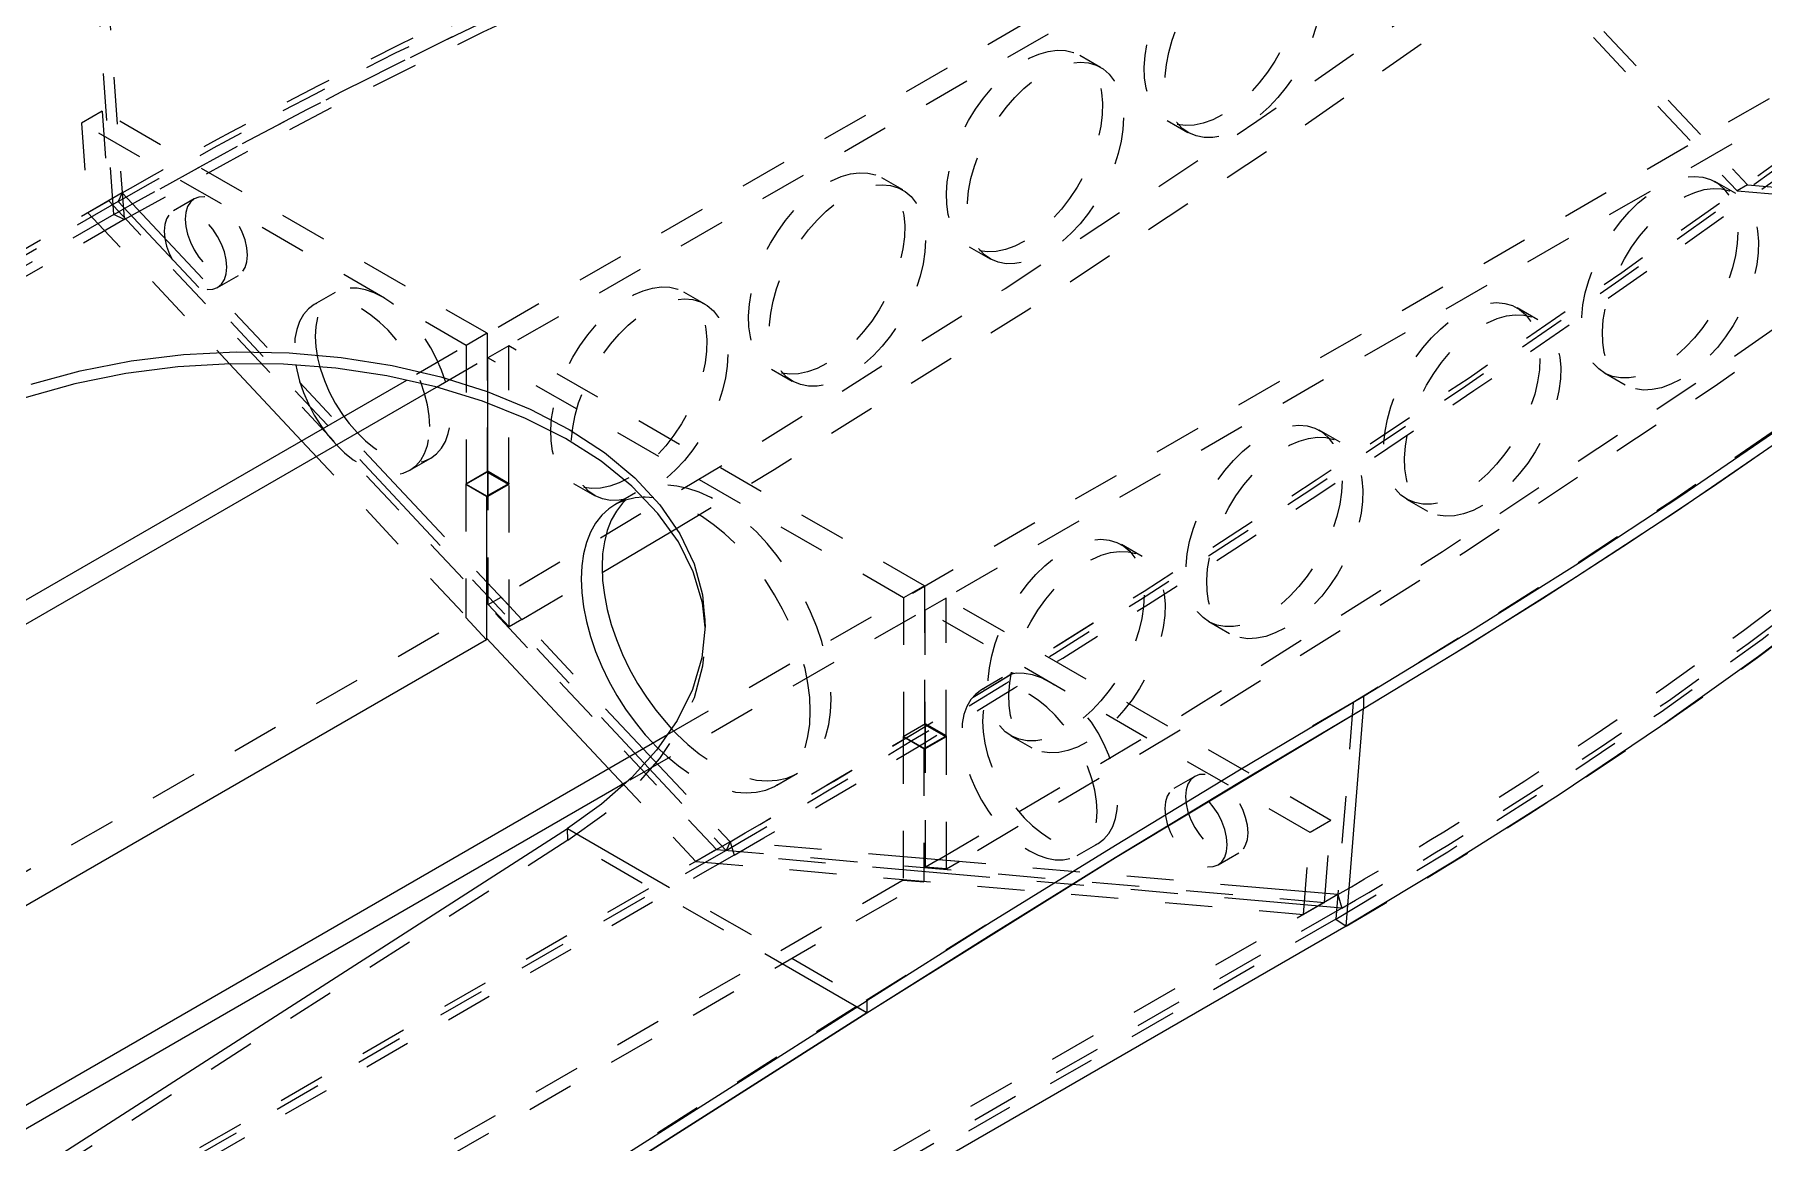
# Model space of a CAD drawing. Extents: x 2.69 to 12.63, y 2.43 to 8.24.
# Drawn here: x 6.722 to 10.391, y 4.388 to 6.739 of the extents above; entities that cross this region are included whole.
import ezdxf

# ---------------------------------------------------------------- set-up
doc = ezdxf.new("R2010")
doc.units = 0
doc.linetypes.add('HIDDEN', pattern=[0.075, 0.05, -0.025])
doc.linetypes.add('PHANTOM', pattern=[0.5, 0.25, -0.05, 0.05, -0.05, 0.05, -0.05])
doc.layers.get('0').update_dxf_attribs({"linetype": 'CONTINUOUS'})

msp = doc.modelspace()

# ---------------------------------------------------------------- linework, layer by layer
at = {"color": 9, "linetype": 'HIDDEN'}
for p, q in [((9.3462, 7.4627), (10.3348, 6.4074)), ((9.3683, 7.4755), (10.3569, 6.4202)), ((9.8707, 7.3674), (7.5111, 6.0052)), ((7.5746, 5.9909), (9.9149, 7.3419)), ((6.8901, 6.3569), (6.8535, 6.8612)), ((6.8757, 6.8484), (6.9121, 6.3464)), ((8.0652, 5.2536), (10.7988, 6.8317)), ((10.843, 6.8061), (7.9791, 5.1529)), ((8.984, 6.6694), (8.9398, 6.6949)), ((6.8656, 6.5765), (6.8214, 6.551)), ((7.6822, 6.1051), (6.8656, 6.5765)), ((6.8656, 6.5765), (6.8794, 6.3864)), ((6.8214, 6.551), (6.8352, 6.3609)), ((7.638, 6.0795), (6.8214, 6.551)), ((9.1253, 6.5568), (9.1695, 6.5313)), ((8.5642, 6.4095), (8.52, 6.435)), ((10.3319, 6.4015), (10.2878, 6.427)), ((6.8993, 6.3845), (2.7164, 3.9698)), ((6.908, 6.403), (2.7251, 3.9883)), ((6.8794, 6.3864), (6.8352, 6.3609)), ((6.8794, 6.3864), (8.1692, 5.0096)), ((6.908, 6.403), (6.8993, 6.3845)), ((7.0608, 6.3903), (7.0166, 6.3648)), ((10.3569, 6.4202), (10.3348, 6.4074)), ((10.3348, 6.4074), (11.3234, 6.3213)), ((10.3569, 6.4202), (11.3455, 6.334)), ((6.8901, 6.3569), (2.7072, 3.9421)), ((6.8352, 6.3609), (7.1355, 6.0403)), ((6.9121, 6.3464), (6.8901, 6.3569)), ((6.9121, 6.3464), (2.7441, 3.9402)), ((8.7055, 6.2889), (8.7497, 6.2634)), ((7.1104, 6.2024), (7.1546, 6.2279)), ((7.3597, 6.1916), (7.3155, 6.1661)), ((8.1443, 6.1671), (8.1001, 6.1926)), ((9.9121, 6.1336), (9.8679, 6.1591)), ((7.6822, 6.1051), (7.638, 6.0795)), ((7.6822, 6.1051), (7.6822, 5.8106)), ((7.638, 6.0795), (7.638, 5.7851)), ((7.7282, 6.0785), (7.684, 6.053)), ((8.6103, 5.5693), (7.7282, 6.0785)), ((7.7282, 5.7841), (7.7282, 6.0785)), ((7.684, 5.9563), (7.684, 6.053)), ((8.5661, 5.5438), (7.684, 6.053)), ((8.2856, 6.029), (8.3298, 6.0035)), ((10.0534, 6.0211), (10.0976, 5.9955)), ((7.2887, 5.8768), (7.6813, 5.4577)), ((9.4923, 5.8737), (9.4481, 5.8992)), ((7.5186, 5.8143), (7.5628, 5.8398)), ((7.6849, 5.8121), (7.6371, 5.7846)), ((7.6822, 5.8106), (7.638, 5.7851)), ((7.6822, 5.8106), (7.7282, 5.7841)), ((7.6849, 5.8121), (7.7291, 5.7866)), ((7.6849, 5.5295), (7.6849, 5.8121)), ((7.6371, 5.7846), (7.6813, 5.7591)), ((7.6371, 5.7846), (7.6371, 5.502)), ((7.638, 5.7851), (7.6822, 5.7596)), ((7.7291, 5.7866), (7.684, 5.7606)), ((7.7282, 5.7841), (7.684, 5.7585)), ((7.7291, 5.4823), (7.7291, 5.7866)), ((7.8658, 5.7866), (7.91, 5.7611)), ((7.9974, 5.7666), (7.9532, 5.7411)), ((9.6336, 5.7532), (9.6777, 5.7277)), ((9.0724, 5.6313), (9.0282, 5.6568)), ((7.7559, 5.4979), (7.9264, 5.5972)), ((7.6849, 5.5295), (7.7118, 5.545)), ((8.6103, 5.5693), (8.5661, 5.5438)), ((8.5661, 5.5438), (8.5661, 5.2493)), ((8.6103, 5.5693), (8.6103, 5.2748)), ((8.6563, 5.5428), (8.6121, 5.5172)), ((9.4729, 5.0713), (8.6563, 5.5428)), ((8.6563, 5.2483), (8.6563, 5.5428)), ((7.6849, 5.5295), (7.7291, 5.4823)), ((8.1458, 5.4811), (8.1446, 5.5059)), ((8.6121, 5.2228), (8.6121, 5.5172)), ((9.4287, 5.0458), (8.6121, 5.5172)), ((4.7221, 3.8191), (7.6371, 5.502)), ((7.6813, 5.4548), (7.6371, 5.502)), ((7.7559, 5.4979), (7.7291, 5.4823)), ((9.2137, 5.4932), (9.2579, 5.4677)), ((8.7757, 5.3742), (8.7315, 5.3487)), ((9.5201, 5.3218), (9.4199, 5.2626)), ((9.5201, 5.3218), (9.4836, 4.8619)), ((8.6129, 5.2764), (8.5652, 5.2488)), ((8.5652, 5.2488), (8.5652, 4.9445)), ((8.6094, 5.2233), (8.5652, 5.2488)), ((8.6103, 5.2748), (8.5661, 5.2493)), ((8.5661, 5.2493), (8.6121, 5.2228)), ((8.6571, 5.2508), (8.6094, 5.2233)), ((8.6103, 5.2748), (8.6563, 5.2483)), ((8.6563, 5.2483), (8.6121, 5.2228)), ((8.6571, 5.2508), (8.6129, 5.2764)), ((8.6129, 4.9721), (8.6129, 5.2764)), ((8.6571, 4.9682), (8.6571, 5.2508)), ((8.7939, 5.2509), (8.8381, 5.2254)), ((8.6094, 5.2233), (8.6094, 4.9407)), ((7.9402, 5.1814), (8.125, 4.9841)), ((8.2969, 5.1457), (8.3411, 5.1712)), ((9.1839, 5.1647), (9.1397, 5.1392)), ((9.4729, 5.0713), (9.4287, 5.0458)), ((9.4591, 4.8972), (9.4729, 5.0713)), ((7.8539, 5.0292), (4.7221, 3.0175)), ((9.4149, 4.8717), (9.4287, 5.0458)), ((8.1893, 5.0076), (4.0185, 2.5999)), ((8.2065, 4.9976), (4.0236, 2.5829)), ((8.1979, 5.0261), (4.0592, 2.6369)), ((8.1979, 5.0261), (4.0592, 2.6369)), ((8.1692, 5.0096), (8.125, 4.9841)), ((8.1692, 5.0096), (9.4591, 4.8972)), ((8.9346, 4.9969), (8.9788, 5.0224)), ((9.2335, 4.9768), (9.2776, 5.0023)), ((8.125, 4.9841), (9.4149, 4.8717)), ((8.6398, 4.9876), (8.6129, 4.9721)), ((8.6571, 4.9682), (8.6129, 4.9721)), ((8.6571, 4.9682), (8.684, 4.9838)), ((8.5652, 4.9445), (5.6502, 3.2617)), ((5.6944, 3.2579), (8.6094, 4.9407)), ((8.5652, 4.9445), (8.6094, 4.9407)), ((9.4878, 4.9137), (5.3049, 2.499)), ((9.4964, 4.8853), (5.3135, 2.4705)), ((9.4591, 4.8972), (9.4149, 4.8717)), ((9.4878, 4.9137), (9.4964, 4.8853)), ((9.4836, 4.8619), (5.3007, 2.4472)), ((8.7405, 4.849), (8.4658, 4.6759)), ((9.4836, 4.8619), (9.5056, 4.847)), ((8.4658, 4.6759), (5.3186, 2.6731))]:
    msp.add_line(p, q, dxfattribs=at)
at = {"color": 9, "linetype": 'PHANTOM'}
for p, q in [((6.8993, 6.3845), (8.1893, 5.0076)), ((6.908, 6.403), (8.1979, 5.0261)), ((7.7118, 5.545), (7.7559, 5.4979)), ((7.8539, 5.0292), (7.8526, 5.0539)), ((8.488, 4.6631), (7.8539, 5.0292)), ((8.1979, 5.0261), (8.1893, 5.0076)), ((9.4878, 4.9137), (8.1979, 5.0261)), ((8.1979, 5.0261), (8.2065, 4.9976)), ((9.4964, 4.8853), (8.2065, 4.9976)), ((8.684, 4.9838), (8.6398, 4.9876)), ((8.488, 4.6631), (8.4658, 4.6759))]:
    msp.add_line(p, q, dxfattribs=at)
at = {"color": 7, "linetype": 'CONTINUOUS'}
for p, q in [((7.1355, 6.0403), (7.2887, 5.8768)), ((7.5111, 6.0052), (4.7884, 4.4335)), ((4.8326, 4.408), (7.5746, 5.9909)), ((7.684, 5.7585), (7.684, 5.9563)), ((7.684, 5.7606), (7.6813, 5.7591)), ((7.6813, 5.7591), (7.6813, 5.4548)), ((7.6822, 5.7596), (7.684, 5.7585)), ((7.9264, 5.5972), (8.0721, 5.6836)), ((7.6813, 5.4548), (5.3503, 4.1091)), ((7.6813, 5.4577), (7.9402, 5.1814)), ((9.5422, 5.3345), (9.5422, 5.309)), ((9.5056, 4.847), (9.5422, 5.309)), ((5.7165, 3.8977), (8.0652, 5.2536)), ((7.9791, 5.1529), (5.7607, 3.8722)), ((4.7208, 3.0423), (7.8526, 5.0539)), ((9.5056, 4.847), (5.3227, 2.4322)), ((5.3396, 2.6851), (8.4868, 4.6878)), ((5.3408, 2.6603), (8.488, 4.6631)), ((8.488, 4.6631), (5.3408, 2.6603)), ((8.488, 4.6886), (8.4868, 4.6878))]:
    msp.add_line(p, q, dxfattribs=at)
at = {"color": 7, "linetype": 'PHANTOM'}
for p, q in [((7.8526, 5.0539), (8.4868, 4.6878)), ((8.488, 4.6886), (8.488, 4.6631))]:
    msp.add_line(p, q, dxfattribs=at)
at = {"color": 9, "linetype": 'HIDDEN', "flags": 128}
for points in [[(6.8993, 6.3845), (6.9286, 6.4011), (6.957, 6.4172), (6.9858, 6.4335), (7.0148, 6.4499), (7.0437, 6.4661), (7.0729, 6.4824), (7.1018, 6.4984), (7.1309, 6.5143), (7.2236, 6.5642), (7.318, 6.6136), (7.4882, 6.7001), (7.6614, 6.7843), (7.8715, 6.882), (8.0857, 6.9766), (8.3039, 7.0683), (8.6018, 7.186), (8.9062, 7.2984), (9.2167, 7.4052), (9.5327, 7.5065), (9.8595, 7.6039), (10.1911, 7.6956), (10.5275, 7.7817), (10.868, 7.8624), (11.2121, 7.9376), (11.4665, 7.9893), (11.7221, 8.0381), (11.9804, 8.0844), (12.1515, 8.1135), (12.3222, 8.141), (12.3981, 8.1527), (12.4731, 8.1642), (12.4938, 8.1674), (12.5134, 8.1704), (12.5331, 8.1734), (12.5527, 8.1763), (12.5719, 8.1793), (12.593, 8.1825)], [(6.908, 6.403), (6.9372, 6.4196), (6.9655, 6.4357), (6.9944, 6.452), (7.0233, 6.4683), (7.0521, 6.4845), (7.0813, 6.5008), (7.1102, 6.5168), (7.1393, 6.5327), (7.2319, 6.5825), (7.3261, 6.6318), (7.4962, 6.7182), (7.6692, 6.8024), (7.8791, 6.8999), (8.0931, 6.9944), (8.3111, 7.0859), (8.6086, 7.2035), (8.9128, 7.3156), (9.2229, 7.4223), (9.5387, 7.5234), (9.8652, 7.6206), (10.1965, 7.7121), (10.5326, 7.798), (10.8728, 7.8785), (11.2166, 7.9535), (11.4708, 8.0051), (11.7262, 8.0537), (11.9843, 8.0999), (12.1552, 8.1288), (12.3258, 8.1563), (12.4016, 8.168), (12.4767, 8.1794), (12.4973, 8.1826), (12.5169, 8.1855), (12.5365, 8.1885), (12.5561, 8.1915), (12.5753, 8.1944), (12.5964, 8.1976)], [(8.1893, 5.0076), (8.2215, 5.0264), (8.2522, 5.0443), (8.2846, 5.0632), (8.3153, 5.0812), (8.3461, 5.0994), (8.3775, 5.1178), (8.4082, 5.1359), (8.4944, 5.1871), (8.5803, 5.2384), (8.6821, 5.3), (8.7841, 5.3623), (8.8867, 5.4258), (9.0687, 5.5402), (9.2516, 5.6573), (9.4345, 5.7765), (9.7592, 5.9934), (10.0838, 6.2172), (10.408, 6.4475), (10.7168, 6.6733), (11.0247, 6.9047), (11.3312, 7.1414), (11.6379, 7.3845), (11.7725, 7.4931), (11.9067, 7.6026), (12.0407, 7.7133), (12.1739, 7.8247), (12.2523, 7.8909), (12.3303, 7.9571), (12.4079, 8.0233), (12.4424, 8.0529), (12.476, 8.0817), (12.5108, 8.1116), (12.5255, 8.1242), (12.5381, 8.1351), (12.5519, 8.147), (12.5643, 8.1577), (12.577, 8.1686), (12.593, 8.1825)], [(8.1979, 5.0261), (8.2302, 5.0448), (8.2611, 5.0626), (8.2935, 5.0815), (8.3242, 5.0994), (8.3551, 5.1175), (8.3864, 5.1359), (8.4171, 5.154), (8.503, 5.2051), (8.5887, 5.2566), (8.6902, 5.3181), (8.7919, 5.3805), (8.8944, 5.4439), (9.0763, 5.5581), (9.2591, 5.6751), (9.4417, 5.7941), (9.766, 6.0108), (10.0903, 6.2344), (10.4141, 6.4645), (10.7225, 6.69), (11.03, 6.9212), (11.3361, 7.1576), (11.6425, 7.4004), (11.7768, 7.5089), (11.9108, 7.6184), (12.0447, 7.7289), (12.1779, 7.8401), (12.2564, 7.9062), (12.3344, 7.9722), (12.412, 8.0384), (12.4465, 8.0679), (12.48, 8.0967), (12.5146, 8.1266), (12.5293, 8.1393), (12.5418, 8.1502), (12.5556, 8.1621), (12.5679, 8.1728), (12.5805, 8.1837), (12.5964, 8.1976)], [(8.1979, 5.0261), (8.2301, 5.0449), (8.2608, 5.0628), (8.2931, 5.0817), (8.3238, 5.0997), (8.3546, 5.1178), (8.3859, 5.1362), (8.4166, 5.1543), (8.5027, 5.2054), (8.5885, 5.2567), (8.6902, 5.3181), (8.792, 5.3804), (8.8945, 5.4438), (9.0763, 5.5581), (9.2591, 5.6751), (9.4417, 5.7941), (9.766, 6.0108), (10.0903, 6.2344), (10.4141, 6.4645), (10.7225, 6.69), (11.03, 6.9212), (11.3361, 7.1576), (11.6425, 7.4004), (11.7769, 7.5089), (11.911, 7.6184), (12.0447, 7.7289), (12.1778, 7.8402), (12.2562, 7.9063), (12.334, 7.9725), (12.4115, 8.0386), (12.446, 8.0682), (12.4796, 8.097), (12.5143, 8.1268), (12.529, 8.1394), (12.5416, 8.1503), (12.5554, 8.1622), (12.5678, 8.1729), (12.5804, 8.1838), (12.5964, 8.1976)], [(9.4878, 4.9137), (9.5166, 4.9305), (9.5445, 4.9469), (9.5728, 4.9635), (9.6011, 4.9802), (9.629, 4.9969), (9.6572, 5.0138), (9.6848, 5.0305), (9.7124, 5.0473), (9.7986, 5.1008), (9.8841, 5.1551), (10.0337, 5.2533), (10.1795, 5.3532), (10.3484, 5.4743), (10.5121, 5.5979), (10.6706, 5.7237), (10.8743, 5.8955), (11.0687, 6.0711), (11.2534, 6.2501), (11.4285, 6.4324), (11.5968, 6.6209), (11.7553, 6.8122), (11.9043, 7.0062), (12.0436, 7.2026), (12.1735, 7.401), (12.2629, 7.5478), (12.3472, 7.6952), (12.4271, 7.8442), (12.4773, 7.9429), (12.5249, 8.0414), (12.5453, 8.0851), (12.5652, 8.1283), (12.5706, 8.1403), (12.5757, 8.1516), (12.5808, 8.1629), (12.586, 8.1743), (12.591, 8.1854), (12.5964, 8.1976)], [(12.5963, 8.1976), (12.5159, 8.0559), (12.4294, 7.9134), (12.3363, 7.7702), (12.2361, 7.6264), (12.1062, 7.454), (11.9647, 7.2811), (11.8119, 7.1077), (11.6477, 6.9342), (11.4721, 6.7607), (11.3167, 6.616), (11.153, 6.4714), (10.9808, 6.3271), (10.8002, 6.1834), (10.6114, 6.0406), (10.409, 5.895), (10.1982, 5.7502), (9.9794, 5.6063), (9.7532, 5.4635), (9.5201, 5.3218)], [(10.366, 5.8369), (10.4135, 5.8694), (10.6123, 6.0119), (10.803, 6.1552), (10.9852, 6.2993), (11.1589, 6.4439), (11.3242, 6.5888), (11.4812, 6.734), (11.6301, 6.8793), (11.7708, 7.0244), (11.9047, 7.1707), (12.0305, 7.3169), (12.1483, 7.4627), (12.2579, 7.6082), (12.3607, 7.7548), (12.456, 7.9009), (12.5444, 8.0462), (12.6264, 8.1907)], [(12.5899, 8.1552), (12.2724, 8.1059), (11.9564, 8.053), (11.6424, 7.9965), (11.3307, 7.9359), (11.0215, 7.8709), (10.7151, 7.8014), (10.4119, 7.7275), (10.1121, 7.6491), (9.8159, 7.5662), (9.5236, 7.4788), (9.2354, 7.3869), (8.9519, 7.2904), (8.676, 7.1902), (8.4053, 7.0853), (8.1401, 6.9758), (7.8807, 6.8618), (7.6239, 6.7418), (7.3731, 6.6174), (7.1285, 6.489), (6.8901, 6.3569)], [(6.8901, 6.3569), (6.9349, 6.3823), (7.0252, 6.4327), (7.1164, 6.4825), (7.2085, 6.5318), (7.3015, 6.5806), (7.3953, 6.6287), (7.4901, 6.6763), (7.5858, 6.7233), (7.6823, 6.7697), (7.7797, 6.8154), (7.878, 6.8606), (7.9772, 6.905), (8.0773, 6.9489), (8.1782, 6.992), (8.229, 7.0133), (8.3312, 7.0555), (8.4342, 7.0969), (8.4861, 7.1174), (8.5904, 7.1578), (8.6955, 7.1975), (8.8013, 7.2365), (8.9079, 7.2748), (9.0152, 7.3125), (9.1233, 7.3494), (9.232, 7.3857), (9.3414, 7.4214), (9.4514, 7.4563), (9.562, 7.4906), (9.6733, 7.5242), (9.7851, 7.5572), (9.8976, 7.5896), (10.0105, 7.6212), (10.0672, 7.6368), (10.124, 7.6523), (10.2381, 7.6826), (10.3526, 7.7124), (10.4677, 7.7414), (10.5832, 7.7699), (10.6992, 7.7976), (10.7574, 7.8113), (10.8157, 7.8248), (10.9326, 7.8512), (11.05, 7.877), (11.1678, 7.9022), (11.286, 7.9267), (11.4045, 7.9506), (11.5235, 7.9738), (11.6428, 7.9965), (11.7625, 8.0185), (11.8824, 8.04), (12.0027, 8.0609), (12.1232, 8.0813), (12.244, 8.1012), (12.365, 8.1205), (12.4774, 8.138), (12.59, 8.1551)], [(8.2065, 4.9976), (8.2389, 5.0163), (8.2698, 5.0342), (8.3022, 5.0531), (8.333, 5.071), (8.3639, 5.0891), (8.3953, 5.1076), (8.4259, 5.1257), (8.512, 5.1769), (8.5977, 5.2283), (8.6994, 5.29), (8.8012, 5.3524), (8.9038, 5.4159), (9.0859, 5.5303), (9.2689, 5.6473), (9.4518, 5.7665), (9.7764, 5.9834), (10.101, 6.2073), (10.4252, 6.4376), (10.7339, 6.6634), (11.0418, 6.8949), (11.3482, 7.1315), (11.6549, 7.3747), (11.7894, 7.4833), (11.9235, 7.5929), (12.0575, 7.7035), (12.1909, 7.8149), (12.2695, 7.881), (12.3476, 7.9471), (12.4252, 8.0133), (12.4597, 8.0429), (12.4933, 8.0718), (12.5279, 8.1017), (12.5426, 8.1144), (12.5552, 8.1253), (12.5689, 8.1372), (12.5813, 8.1479), (12.5939, 8.1589), (12.6099, 8.1728)], [(9.4964, 4.8853), (9.5253, 4.9021), (9.5532, 4.9184), (9.5815, 4.9351), (9.6098, 4.9518), (9.6378, 4.9685), (9.666, 4.9854), (9.6937, 5.0021), (9.7213, 5.019), (9.8076, 5.0725), (9.8932, 5.1269), (10.043, 5.2252), (10.189, 5.3252), (10.3581, 5.4465), (10.522, 5.5702), (10.6807, 5.6962), (10.8847, 5.8681), (11.0793, 6.0439), (11.2643, 6.2232), (11.4397, 6.4056), (11.6083, 6.5943), (11.767, 6.7858), (11.9162, 6.98), (12.0558, 7.1766), (12.186, 7.3753), (12.2755, 7.5223), (12.36, 7.6698), (12.4401, 7.819), (12.4904, 7.9178), (12.5381, 8.0163), (12.5586, 8.0601), (12.5785, 8.1034), (12.5839, 8.1153), (12.5891, 8.1267), (12.5942, 8.1381), (12.5993, 8.1494), (12.6043, 8.1605), (12.6099, 8.1728)], [(6.9121, 6.3464), (7.1593, 6.4833), (7.4133, 6.6162), (7.6741, 6.7447), (7.9414, 6.8686), (8.2153, 6.9876), (8.4956, 7.1016), (8.7654, 7.2043), (9.0403, 7.3024), (9.3198, 7.3961), (9.6038, 7.4853), (9.8917, 7.5701), (10.2641, 7.672), (10.6421, 7.7669), (11.0252, 7.8547), (11.413, 7.9356), (11.8048, 8.0097), (12.2001, 8.0776), (12.598, 8.1401)], [(9.5056, 4.847), (9.5496, 4.8728), (9.6369, 4.925), (9.7233, 4.9776), (9.8087, 5.0308), (9.8931, 5.0844), (9.9766, 5.1386), (10.059, 5.1933), (10.1404, 5.2486), (10.2207, 5.3043), (10.3, 5.3605), (10.3781, 5.4173), (10.4552, 5.4745), (10.5311, 5.5323), (10.6058, 5.5906), (10.6428, 5.6199), (10.7158, 5.6789), (10.7875, 5.7384), (10.823, 5.7683), (10.8929, 5.8285), (10.9617, 5.8892), (11.0293, 5.9503), (11.0957, 6.0118), (11.1609, 6.0738), (11.225, 6.1361), (11.2879, 6.1989), (11.3496, 6.262), (11.4101, 6.3256), (11.4695, 6.3894), (11.5278, 6.4537), (11.5849, 6.5182), (11.6409, 6.5831), (11.6958, 6.6484), (11.7228, 6.6811), (11.7495, 6.7139), (11.8022, 6.7797), (11.8537, 6.8458), (11.904, 6.9123), (11.9533, 6.979), (12.0014, 7.0459), (12.025, 7.0795), (12.0483, 7.1132), (12.0942, 7.1807), (12.1389, 7.2484), (12.1825, 7.3164), (12.225, 7.3846), (12.2663, 7.4531), (12.3066, 7.5218), (12.3458, 7.5906), (12.384, 7.6597), (12.4212, 7.729), (12.4574, 7.7984), (12.4927, 7.868), (12.5271, 7.9377), (12.5607, 8.0076), (12.591, 8.0724), (12.6206, 8.1374)], [(9.4836, 4.8619), (9.7208, 5.0046), (9.9509, 5.1512), (10.1735, 5.3018), (10.3882, 5.4561), (10.5944, 5.6142), (10.7918, 5.776), (10.9697, 5.9318), (11.1397, 6.0904), (11.3019, 6.2518), (11.4564, 6.4157), (11.6034, 6.5819), (11.7799, 6.797), (11.9443, 7.0152), (12.0404, 7.1549)], [(9.2425, 6.5684), (9.2221, 6.5581), (9.2021, 6.5509), (9.1826, 6.5468), (9.1641, 6.5459), (9.1467, 6.5483), (9.1308, 6.5539), (9.1166, 6.5626), (9.1043, 6.5743), (9.0941, 6.5889), (9.0862, 6.606), (9.0806, 6.6254), (9.0775, 6.6469), (9.0768, 6.6701), (9.0787, 6.6946), (9.0831, 6.7202), (9.0899, 6.7463), (9.099, 6.7726), (9.1102, 6.7988), (9.1235, 6.8243), (9.1386, 6.8489), (9.1553, 6.8722), (9.1732, 6.8937), (9.1923, 6.9132), (9.212, 6.9303), (9.2323, 6.9449), (9.2527, 6.9567), (9.273, 6.9655), (9.2927, 6.9712), (9.3118, 6.9737), (9.3297, 6.9729), (9.3464, 6.9689), (9.3615, 6.9617), (9.3748, 6.9515), (9.386, 6.9384), (9.3951, 6.9225), (9.4019, 6.9042), (9.4063, 6.8837), (9.4081, 6.8613), (9.4075, 6.8374), (9.4044, 6.8123), (9.3988, 6.7864), (9.3909, 6.7601), (9.3807, 6.7339), (9.3684, 6.708), (9.3541, 6.6828), (9.3383, 6.6589), (9.3209, 6.6365), (9.3024, 6.6159), (9.2829, 6.5975), (9.2629, 6.5816), (9.2425, 6.5684)], [(9.4524, 6.83), (9.4512, 6.8057), (9.4474, 6.7804), (9.4412, 6.7544), (9.4327, 6.728), (9.422, 6.7018), (9.4092, 6.6761), (9.3945, 6.6512), (9.3782, 6.6276), (9.3606, 6.6056), (9.3418, 6.5856), (9.3221, 6.5678), (9.302, 6.5526), (9.2816, 6.5401), (9.2613, 6.5305), (9.2413, 6.524), (9.2221, 6.5208), (9.2038, 6.5207), (9.1868, 6.5239), (9.1713, 6.5303), (9.1576, 6.5398), (9.1458, 6.5522), (9.1361, 6.5674), (9.1288, 6.5851), (9.1238, 6.6051), (9.1213, 6.627), (9.1213, 6.6506), (9.1238, 6.6754), (9.1288, 6.7011), (9.1361, 6.7274), (9.1458, 6.7537), (9.1576, 6.7797), (9.1713, 6.8051), (9.1868, 6.8294), (9.2038, 6.8522), (9.2221, 6.8732), (9.2413, 6.8922), (9.2613, 6.9087), (9.2816, 6.9226), (9.302, 6.9337), (9.3221, 6.9417), (9.3418, 6.9466), (9.3606, 6.9483), (9.3782, 6.9467), (9.3945, 6.9419), (9.4092, 6.9339), (9.422, 6.923), (9.4327, 6.9091), (9.4412, 6.8926), (9.4474, 6.8738), (9.4512, 6.8528), (9.4524, 6.83)], [(9.8486, 6.9264), (9.3158, 6.5542), (8.7818, 6.1997), (8.247, 5.8633), (7.7118, 5.545)], [(8.0721, 5.6836), (8.2912, 5.8161), (8.826, 6.1526), (9.36, 6.507), (9.8928, 6.8792)], [(8.8227, 6.3005), (8.8023, 6.2902), (8.7822, 6.283), (8.7628, 6.2789), (8.7442, 6.2781), (8.7269, 6.2804), (8.711, 6.286), (8.6968, 6.2948), (8.6845, 6.3065), (8.6743, 6.321), (8.6663, 6.3381), (8.6608, 6.3575), (8.6576, 6.379), (8.657, 6.4022), (8.6589, 6.4267), (8.6633, 6.4523), (8.67, 6.4784), (8.6791, 6.5048), (8.6904, 6.5309), (8.7037, 6.5565), (8.7188, 6.581), (8.7354, 6.6043), (8.7534, 6.6258), (8.7724, 6.6453), (8.7922, 6.6625), (8.8125, 6.677), (8.8329, 6.6888), (8.8531, 6.6976), (8.8729, 6.7033), (8.8919, 6.7058), (8.9099, 6.705), (8.9266, 6.701), (8.9416, 6.6938), (8.9549, 6.6836), (8.9662, 6.6705), (8.9753, 6.6546), (8.9821, 6.6363), (8.9864, 6.6158), (8.9883, 6.5934), (8.9877, 6.5695), (8.9845, 6.5444), (8.979, 6.5186), (8.971, 6.4923), (8.9608, 6.466), (8.9485, 6.4401), (8.9343, 6.4149), (8.9184, 6.391), (8.9011, 6.3686), (8.8825, 6.348), (8.8631, 6.3297), (8.843, 6.3138), (8.8227, 6.3005)], [(9.0326, 6.5621), (9.0313, 6.5378), (9.0276, 6.5125), (9.0214, 6.4865), (9.0129, 6.4602), (9.0021, 6.4339), (8.9893, 6.4082), (8.9747, 6.3833), (8.9584, 6.3597), (8.9407, 6.3377), (8.9219, 6.3177), (8.9023, 6.2999), (8.8821, 6.2847), (8.8617, 6.2722), (8.8414, 6.2626), (8.8215, 6.2562), (8.8023, 6.2529), (8.784, 6.2528), (8.767, 6.256), (8.7515, 6.2624), (8.7377, 6.2719), (8.7259, 6.2843), (8.7163, 6.2995), (8.7089, 6.3172), (8.7039, 6.3372), (8.7014, 6.3591), (8.7014, 6.3827), (8.7039, 6.4075), (8.7089, 6.4333), (8.7163, 6.4595), (8.7259, 6.4858), (8.7377, 6.5119), (8.7515, 6.5372), (8.767, 6.5615), (8.784, 6.5843), (8.8023, 6.6054), (8.8215, 6.6243), (8.8414, 6.6408), (8.8617, 6.6547), (8.8821, 6.6658), (8.9023, 6.6738), (8.9219, 6.6787), (8.9407, 6.6804), (8.9584, 6.6788), (8.9747, 6.674), (8.9893, 6.666), (9.0021, 6.6551), (9.0129, 6.6412), (9.0214, 6.6248), (9.0276, 6.6059), (9.0313, 6.5849), (9.0326, 6.5621)], [(8.4028, 6.0406), (8.3824, 6.0303), (8.3624, 6.0231), (8.3429, 6.019), (8.3244, 6.0181), (8.3071, 6.0205), (8.2912, 6.0261), (8.277, 6.0348), (8.2647, 6.0465), (8.2545, 6.061), (8.2465, 6.0782), (8.2409, 6.0976), (8.2378, 6.1191), (8.2372, 6.1423), (8.239, 6.1668), (8.2434, 6.1923), (8.2502, 6.2185), (8.2593, 6.2448), (8.2706, 6.271), (8.2838, 6.2965), (8.2989, 6.3211), (8.3156, 6.3443), (8.3335, 6.3659), (8.3526, 6.3854), (8.3724, 6.4025), (8.3926, 6.4171), (8.413, 6.4289), (8.4333, 6.4377), (8.4531, 6.4434), (8.4721, 6.4458), (8.4901, 6.4451), (8.5067, 6.4411), (8.5218, 6.4339), (8.5351, 6.4237), (8.5463, 6.4105), (8.5554, 6.3947), (8.5622, 6.3764), (8.5666, 6.3559), (8.5685, 6.3335), (8.5678, 6.3096), (8.5647, 6.2845), (8.5591, 6.2586), (8.5512, 6.2323), (8.541, 6.206), (8.5287, 6.1801), (8.5145, 6.155), (8.4986, 6.1311), (8.4812, 6.1087), (8.4627, 6.0881), (8.4432, 6.0697), (8.4232, 6.0538), (8.4028, 6.0406)], [(8.6127, 6.3022), (8.6115, 6.2779), (8.6077, 6.2526), (8.6015, 6.2266), (8.593, 6.2002), (8.5823, 6.174), (8.5695, 6.1483), (8.5548, 6.1234), (8.5385, 6.0998), (8.5209, 6.0778), (8.5021, 6.0578), (8.4825, 6.04), (8.4623, 6.0247), (8.4419, 6.0122), (8.4216, 6.0027), (8.4017, 5.9962), (8.3824, 5.9929), (8.3641, 5.9929), (8.3471, 5.9961), (8.3316, 6.0025), (8.3179, 6.012), (8.3061, 6.0244), (8.2964, 6.0396), (8.2891, 6.0573), (8.2841, 6.0773), (8.2816, 6.0992), (8.2816, 6.1228), (8.2841, 6.1476), (8.2891, 6.1733), (8.2964, 6.1996), (8.3061, 6.2259), (8.3179, 6.2519), (8.3316, 6.2773), (8.3471, 6.3015), (8.3641, 6.3244), (8.3824, 6.3454), (8.4017, 6.3644), (8.4216, 6.3809), (8.4419, 6.3948), (8.4623, 6.4059), (8.4825, 6.4139), (8.5021, 6.4188), (8.5209, 6.4204), (8.5385, 6.4189), (8.5548, 6.4141), (8.5695, 6.4061), (8.5823, 6.3951), (8.593, 6.3813), (8.6015, 6.3648), (8.6077, 6.3459), (8.6115, 6.3249), (8.6127, 6.3022)], [(10.3363, 6.3197), (10.335, 6.2955), (10.3313, 6.2701), (10.3251, 6.2441), (10.3166, 6.2178), (10.3058, 6.1916), (10.2931, 6.1658), (10.2784, 6.141), (10.2621, 6.1174), (10.2444, 6.0954), (10.2257, 6.0753), (10.206, 6.0576), (10.1859, 6.0423), (10.1655, 6.0298), (10.1452, 6.0203), (10.1252, 6.0138), (10.106, 6.0105), (10.0877, 6.0105), (10.0707, 6.0137), (10.0552, 6.02), (10.0415, 6.0295), (10.0297, 6.042), (10.02, 6.0571), (10.0126, 6.0749), (10.0077, 6.0948), (10.0052, 6.1168), (10.0052, 6.1403), (10.0077, 6.1652), (10.0126, 6.1909), (10.02, 6.2171), (10.0297, 6.2434), (10.0415, 6.2695), (10.0552, 6.2948), (10.0707, 6.3191), (10.0877, 6.3419), (10.106, 6.363), (10.1252, 6.3819), (10.1452, 6.3985), (10.1655, 6.4124), (10.1859, 6.4234), (10.206, 6.4315), (10.2257, 6.4363), (10.2444, 6.438), (10.2621, 6.4364), (10.2784, 6.4316), (10.2931, 6.4237), (10.3058, 6.4127), (10.3166, 6.3989), (10.3251, 6.3824), (10.3313, 6.3635), (10.335, 6.3425), (10.3363, 6.3197)], [(7.0414, 6.3474), (7.0427, 6.3317), (7.0464, 6.3152), (7.0526, 6.2984), (7.0608, 6.2821), (7.0709, 6.2667), (7.0823, 6.2531), (7.0948, 6.2415), (7.1077, 6.2326), (7.1206, 6.2266), (7.1331, 6.2238), (7.1445, 6.2242), (7.1546, 6.2279), (7.1628, 6.2348), (7.1689, 6.2445), (7.1727, 6.2567), (7.174, 6.2709), (7.1727, 6.2865), (7.1689, 6.3031), (7.1628, 6.3198), (7.1546, 6.3362), (7.1445, 6.3515), (7.1331, 6.3652), (7.1206, 6.3768), (7.1077, 6.3857), (7.0948, 6.3917), (7.0823, 6.3945), (7.0709, 6.394), (7.0608, 6.3903), (7.0526, 6.3835), (7.0464, 6.3738), (7.0427, 6.3616), (7.0414, 6.3474)], [(10.2148, 6.0072), (10.1944, 5.9968), (10.1743, 5.9896), (10.1549, 5.9855), (10.1364, 5.9847), (10.119, 5.9871), (10.1031, 5.9926), (10.0889, 6.0014), (10.0766, 6.0131), (10.0664, 6.0276), (10.0585, 6.0447), (10.0529, 6.0641), (10.0497, 6.0856), (10.0491, 6.1088), (10.051, 6.1333), (10.0554, 6.1589), (10.0622, 6.185), (10.0712, 6.2114), (10.0825, 6.2375), (10.0958, 6.2631), (10.1109, 6.2876), (10.1275, 6.3109), (10.1455, 6.3324), (10.1645, 6.3519), (10.1843, 6.3691), (10.2046, 6.3837), (10.225, 6.3954), (10.2452, 6.4042), (10.265, 6.4099), (10.284, 6.4124), (10.302, 6.4116), (10.3187, 6.4076), (10.3337, 6.4004), (10.347, 6.3902), (10.3583, 6.3771), (10.3674, 6.3612), (10.3742, 6.3429), (10.3785, 6.3224), (10.3804, 6.3), (10.3798, 6.2761), (10.3767, 6.251), (10.3711, 6.2252), (10.3631, 6.1989), (10.3529, 6.1726), (10.3406, 6.1467), (10.3264, 6.1216), (10.3105, 6.0976), (10.2932, 6.0752), (10.2746, 6.0546), (10.2552, 6.0363), (10.2351, 6.0204), (10.2148, 6.0072)], [(7.1298, 6.2454), (7.1285, 6.261), (7.1247, 6.2776), (7.1186, 6.2943), (7.1104, 6.3107), (7.1003, 6.326), (7.0889, 6.3397), (7.0764, 6.3512), (7.0635, 6.3602), (7.0506, 6.3662), (7.0381, 6.369), (7.0267, 6.3685), (7.0166, 6.3648), (7.0084, 6.358), (7.0022, 6.3483), (6.9985, 6.3361), (6.9972, 6.3219), (6.9985, 6.3062), (7.0022, 6.2897), (7.0084, 6.2729), (7.0166, 6.2566), (7.0267, 6.2412), (7.0381, 6.2275), (7.0506, 6.216), (7.0635, 6.2071), (7.0764, 6.2011), (7.0889, 6.1983), (7.1003, 6.1987), (7.1104, 6.2024), (7.1186, 6.2093), (7.1247, 6.219), (7.1285, 6.2312), (7.1298, 6.2454)], [(8.6398, 4.9876), (9.1751, 5.3058), (9.7099, 5.6423), (10.2439, 5.9968), (10.7767, 6.3689)], [(10.8209, 6.3651), (10.2881, 5.9929), (9.7541, 5.6384), (9.2193, 5.302), (8.684, 4.9838)], [(7.3781, 5.9285), (7.3894, 5.9135), (7.4063, 5.8942), (7.4241, 5.877), (7.4425, 5.8621), (7.4612, 5.8499), (7.48, 5.8405), (7.4984, 5.8341), (7.5162, 5.8308), (7.5331, 5.8306), (7.5487, 5.8337), (7.5628, 5.8398), (7.5752, 5.849), (7.5856, 5.861), (7.5939, 5.8757), (7.6, 5.8927), (7.6036, 5.9119), (7.6049, 5.9328), (7.6036, 5.9552), (7.6, 5.9786), (7.5939, 6.0026), (7.5856, 6.0268), (7.5752, 6.0509), (7.5628, 6.0744), (7.5487, 6.0968), (7.5331, 6.1179), (7.5162, 6.1372), (7.4984, 6.1545), (7.48, 6.1693), (7.4612, 6.1816), (7.4425, 6.191), (7.4241, 6.1974), (7.4063, 6.2007), (7.3894, 6.2008), (7.3738, 6.1978), (7.3597, 6.1916), (7.3473, 6.1825), (7.3369, 6.1705), (7.3285, 6.1558), (7.3225, 6.1387), (7.3188, 6.1196), (7.3176, 6.0986), (7.3176, 6.0986)], [(7.983, 5.7982), (7.9626, 5.7879), (7.9425, 5.7807), (7.9231, 5.7766), (7.9046, 5.7758), (7.8872, 5.7781), (7.8713, 5.7837), (7.8571, 5.7925), (7.8448, 5.8042), (7.8346, 5.8187), (7.8267, 5.8358), (7.8211, 5.8552), (7.8179, 5.8767), (7.8173, 5.8999), (7.8192, 5.9244), (7.8236, 5.95), (7.8303, 5.9761), (7.8394, 6.0025), (7.8507, 6.0286), (7.864, 6.0542), (7.8791, 6.0787), (7.8957, 6.102), (7.9137, 6.1235), (7.9327, 6.143), (7.9525, 6.1602), (7.9728, 6.1747), (7.9932, 6.1865), (8.0134, 6.1953), (8.0332, 6.201), (8.0522, 6.2035), (8.0702, 6.2027), (8.0869, 6.1987), (8.1019, 6.1915), (8.1152, 6.1813), (8.1265, 6.1682), (8.1356, 6.1523), (8.1424, 6.134), (8.1467, 6.1135), (8.1486, 6.0911), (8.148, 6.0672), (8.1449, 6.0421), (8.1393, 6.0163), (8.1313, 5.99), (8.1211, 5.9637), (8.1088, 5.9378), (8.0946, 5.9126), (8.0787, 5.8887), (8.0614, 5.8663), (8.0428, 5.8457), (8.0234, 5.8274), (8.0033, 5.8115), (7.983, 5.7982)], [(7.5607, 5.9073), (7.5594, 5.9297), (7.5558, 5.9531), (7.5497, 5.9771), (7.5414, 6.0013), (7.531, 6.0254), (7.5186, 6.0489), (7.5045, 6.0713), (7.4889, 6.0924), (7.472, 6.1117), (7.4542, 6.129), (7.4358, 6.1438), (7.417, 6.1561), (7.3983, 6.1655), (7.3799, 6.1719), (7.3621, 6.1752), (7.3452, 6.1753), (7.3296, 6.1723), (7.3155, 6.1661), (7.3031, 6.157), (7.2927, 6.145), (7.2843, 6.1303), (7.2783, 6.1132), (7.2746, 6.0941), (7.2734, 6.0731), (7.2746, 6.0508), (7.2764, 6.0376)], [(8.1929, 6.0598), (8.1916, 6.0355), (8.1879, 6.0102), (8.1817, 5.9842), (8.1732, 5.9579), (8.1624, 5.9316), (8.1496, 5.9059), (8.135, 5.881), (8.1187, 5.8574), (8.101, 5.8354), (8.0822, 5.8154), (8.0626, 5.7976), (8.0425, 5.7824), (8.0221, 5.7699), (8.0017, 5.7603), (7.9818, 5.7539), (7.9626, 5.7506), (7.9443, 5.7505), (7.9273, 5.7537), (7.9118, 5.7601), (7.898, 5.7696), (7.8863, 5.782), (7.8766, 5.7972), (7.8692, 5.8149), (7.8643, 5.8349), (7.8617, 5.8568), (7.8617, 5.8804), (7.8643, 5.9052), (7.8692, 5.931), (7.8766, 5.9572), (7.8863, 5.9835), (7.898, 6.0096), (7.9118, 6.0349), (7.9273, 6.0592), (7.9443, 6.082), (7.9626, 6.1031), (7.9818, 6.122), (8.0017, 6.1385), (8.0221, 6.1525), (8.0425, 6.1635), (8.0626, 6.1715), (8.0822, 6.1764), (8.101, 6.1781), (8.1187, 6.1765), (8.135, 6.1717), (8.1496, 6.1637), (8.1624, 6.1528), (8.1732, 6.1389), (8.1817, 6.1225), (8.1879, 6.1036), (8.1916, 6.0826), (8.1929, 6.0598)], [(9.9165, 6.0518), (9.9152, 6.0276), (9.9115, 6.0023), (9.9053, 5.9762), (9.8967, 5.9499), (9.886, 5.9237), (9.8732, 5.8979), (9.8586, 5.8731), (9.8423, 5.8495), (9.8246, 5.8275), (9.8058, 5.8075), (9.7862, 5.7897), (9.766, 5.7744), (9.7456, 5.7619), (9.7253, 5.7524), (9.7054, 5.7459), (9.6861, 5.7426), (9.6679, 5.7426), (9.6509, 5.7458), (9.6354, 5.7522), (9.6216, 5.7616), (9.6098, 5.7741), (9.6002, 5.7892), (9.5928, 5.807), (9.5878, 5.8269), (9.5853, 5.8489), (9.5853, 5.8724), (9.5878, 5.8973), (9.5928, 5.923), (9.6002, 5.9492), (9.6098, 5.9756), (9.6216, 6.0016), (9.6354, 6.0269), (9.6509, 6.0512), (9.6679, 6.0741), (9.6861, 6.0951), (9.7054, 6.114), (9.7253, 6.1306), (9.7456, 6.1445), (9.766, 6.1555), (9.7862, 6.1636), (9.8058, 6.1684), (9.8246, 6.1701), (9.8423, 6.1685), (9.8586, 6.1637), (9.8732, 6.1558), (9.886, 6.1448), (9.8967, 6.131), (9.9053, 6.1145), (9.9115, 6.0956), (9.9152, 6.0746), (9.9165, 6.0518)], [(9.7949, 5.7393), (9.7746, 5.729), (9.7545, 5.7217), (9.7351, 5.7176), (9.7165, 5.7168), (9.6992, 5.7192), (9.6833, 5.7248), (9.6691, 5.7335), (9.6568, 5.7452), (9.6466, 5.7597), (9.6386, 5.7768), (9.633, 5.7962), (9.6299, 5.8177), (9.6293, 5.8409), (9.6312, 5.8655), (9.6355, 5.891), (9.6423, 5.9171), (9.6514, 5.9435), (9.6627, 5.9696), (9.6759, 5.9952), (9.691, 6.0198), (9.7077, 6.043), (9.7257, 6.0645), (9.7447, 6.084), (9.7645, 6.1012), (9.7847, 6.1158), (9.8051, 6.1275), (9.8254, 6.1363), (9.8452, 6.142), (9.8642, 6.1445), (9.8822, 6.1437), (9.8988, 6.1397), (9.9139, 6.1325), (9.9272, 6.1223), (9.9385, 6.1092), (9.9475, 6.0933), (9.9543, 6.075), (9.9587, 6.0545), (9.9606, 6.0322), (9.9599, 6.0082), (9.9568, 5.9832), (9.9512, 5.9573), (9.9433, 5.931), (9.9331, 5.9047), (9.9208, 5.8788), (9.9066, 5.8537), (9.8907, 5.8297), (9.8733, 5.8073), (9.8548, 5.7867), (9.8353, 5.7684), (9.8153, 5.7525), (9.7949, 5.7393)], [(7.3176, 6.0986), (7.3188, 6.0763), (7.3225, 6.0529), (7.3272, 6.0335)], [(7.3339, 5.903), (7.3452, 5.888), (7.3621, 5.8687), (7.3799, 5.8515), (7.3983, 5.8366), (7.417, 5.8244), (7.4358, 5.815), (7.4542, 5.8085), (7.472, 5.8052), (7.4889, 5.8051), (7.5045, 5.8082), (7.5186, 5.8143), (7.531, 5.8235), (7.5414, 5.8355), (7.5497, 5.8501), (7.5558, 5.8672), (7.5594, 5.8864), (7.5607, 5.9073)], [(9.4966, 5.7919), (9.4954, 5.7677), (9.4916, 5.7423), (9.4854, 5.7163), (9.4769, 5.69), (9.4662, 5.6637), (9.4534, 5.638), (9.4387, 5.6131), (9.4224, 5.5895), (9.4048, 5.5676), (9.386, 5.5475), (9.3663, 5.5297), (9.3462, 5.5145), (9.3258, 5.502), (9.3055, 5.4924), (9.2855, 5.486), (9.2663, 5.4827), (9.248, 5.4827), (9.231, 5.4858), (9.2155, 5.4922), (9.2018, 5.5017), (9.19, 5.5141), (9.1803, 5.5293), (9.173, 5.547), (9.168, 5.567), (9.1655, 5.589), (9.1655, 5.6125), (9.168, 5.6373), (9.173, 5.6631), (9.1803, 5.6893), (9.19, 5.7156), (9.2018, 5.7417), (9.2155, 5.767), (9.231, 5.7913), (9.248, 5.8141), (9.2663, 5.8352), (9.2855, 5.8541), (9.3055, 5.8707), (9.3258, 5.8846), (9.3462, 5.8956), (9.3663, 5.9036), (9.386, 5.9085), (9.4048, 5.9102), (9.4224, 5.9086), (9.4387, 5.9038), (9.4534, 5.8959), (9.4662, 5.8849), (9.4769, 5.8711), (9.4854, 5.8546), (9.4916, 5.8357), (9.4954, 5.8147), (9.4966, 5.7919)], [(9.3751, 5.4793), (9.3547, 5.469), (9.3347, 5.4618), (9.3152, 5.4577), (9.2967, 5.4568), (9.2793, 5.4592), (9.2634, 5.4648), (9.2492, 5.4735), (9.2369, 5.4853), (9.2267, 5.4998), (9.2188, 5.5169), (9.2132, 5.5363), (9.2101, 5.5578), (9.2094, 5.581), (9.2113, 5.6055), (9.2157, 5.6311), (9.2225, 5.6572), (9.2316, 5.6835), (9.2428, 5.7097), (9.2561, 5.7353), (9.2712, 5.7598), (9.2878, 5.7831), (9.3058, 5.8046), (9.3248, 5.8241), (9.3446, 5.8413), (9.3649, 5.8558), (9.3853, 5.8676), (9.4055, 5.8764), (9.4253, 5.8821), (9.4443, 5.8846), (9.4623, 5.8838), (9.479, 5.8798), (9.4941, 5.8726), (9.5073, 5.8624), (9.5186, 5.8493), (9.5277, 5.8334), (9.5345, 5.8151), (9.5388, 5.7946), (9.5407, 5.7722), (9.5401, 5.7483), (9.537, 5.7232), (9.5314, 5.6973), (9.5234, 5.6711), (9.5132, 5.6448), (9.5009, 5.6189), (9.4867, 5.5937), (9.4708, 5.5698), (9.4535, 5.5474), (9.4349, 5.5268), (9.4155, 5.5085), (9.3954, 5.4925), (9.3751, 5.4793)], [(8.0737, 5.2659), (8.0848, 5.2544), (8.1083, 5.2323), (8.1324, 5.2127), (8.1569, 5.1957), (8.1815, 5.1814), (8.206, 5.1702), (8.2302, 5.162), (8.2537, 5.1569), (8.2763, 5.1551), (8.2978, 5.1564), (8.318, 5.161), (8.3367, 5.1688), (8.3537, 5.1796), (8.3687, 5.1934), (8.3818, 5.21), (8.3926, 5.2292), (8.4012, 5.251), (8.4073, 5.2749), (8.4111, 5.3009), (8.4123, 5.3286), (8.4111, 5.3577), (8.4073, 5.3879), (8.4012, 5.419), (8.3926, 5.4506), (8.3818, 5.4824), (8.3687, 5.5141), (8.3537, 5.5452), (8.3367, 5.5756), (8.318, 5.6049), (8.2978, 5.6329), (8.2763, 5.6591), (8.2537, 5.6834), (8.2302, 5.7054), (8.206, 5.7251), (8.1815, 5.7421), (8.1569, 5.7563), (8.1324, 5.7676), (8.1083, 5.7758), (8.0848, 5.7808), (8.0622, 5.7827), (8.0407, 5.7813), (8.0204, 5.7767), (8.0018, 5.769), (7.9848, 5.7582), (7.9767, 5.7514)], [(8.3681, 5.303), (8.3669, 5.3322), (8.3631, 5.3624), (8.357, 5.3935), (8.3484, 5.4251), (8.3376, 5.4569), (8.3245, 5.4885), (8.3095, 5.5197), (8.2925, 5.5501), (8.2738, 5.5794), (8.2536, 5.6073), (8.2321, 5.6336), (8.2095, 5.6578), (8.186, 5.6799), (8.1618, 5.6996), (8.1373, 5.7166), (8.1127, 5.7308), (8.0882, 5.7421), (8.0641, 5.7503), (8.0406, 5.7553), (8.018, 5.7572), (8.0125, 5.7571)], [(9.0768, 5.5495), (9.0755, 5.5253), (9.0718, 5.5), (9.0656, 5.4739), (9.0571, 5.4476), (9.0463, 5.4214), (9.0335, 5.3956), (9.0189, 5.3708), (9.0026, 5.3472), (8.9849, 5.3252), (8.9661, 5.3052), (8.9465, 5.2874), (8.9263, 5.2721), (8.9059, 5.2596), (8.8856, 5.2501), (8.8657, 5.2436), (8.8464, 5.2403), (8.8282, 5.2403), (8.8112, 5.2435), (8.7957, 5.2499), (8.7819, 5.2593), (8.7701, 5.2718), (8.7605, 5.287), (8.7531, 5.3047), (8.7481, 5.3246), (8.7456, 5.3466), (8.7456, 5.3701), (8.7481, 5.395), (8.7531, 5.4207), (8.7605, 5.4469), (8.7701, 5.4733), (8.7819, 5.4993), (8.7957, 5.5246), (8.8112, 5.5489), (8.8282, 5.5718), (8.8464, 5.5928), (8.8657, 5.6117), (8.8856, 5.6283), (8.9059, 5.6422), (8.9263, 5.6532), (8.9465, 5.6613), (8.9661, 5.6662), (8.9849, 5.6678), (9.0026, 5.6662), (9.0189, 5.6614), (9.0335, 5.6535), (9.0463, 5.6425), (9.0571, 5.6287), (9.0656, 5.6122), (9.0718, 5.5933), (9.0755, 5.5723), (9.0768, 5.5495)], [(8.9552, 5.237), (8.9349, 5.2267), (8.9148, 5.2194), (8.8954, 5.2153), (8.8768, 5.2145), (8.8595, 5.2169), (8.8436, 5.2225), (8.8294, 5.2312), (8.8171, 5.2429), (8.8069, 5.2574), (8.7989, 5.2745), (8.7933, 5.2939), (8.7902, 5.3154), (8.7896, 5.3386), (8.7915, 5.3632), (8.7958, 5.3887), (8.8026, 5.4148), (8.8117, 5.4412), (8.823, 5.4673), (8.8363, 5.4929), (8.8513, 5.5175), (8.868, 5.5407), (8.886, 5.5622), (8.905, 5.5817), (8.9248, 5.5989), (8.945, 5.6135), (8.9654, 5.6252), (8.9857, 5.634), (9.0055, 5.6397), (9.0245, 5.6422), (9.0425, 5.6414), (9.0591, 5.6374), (9.0742, 5.6303), (9.0875, 5.62), (9.0988, 5.6069), (9.1079, 5.591), (9.1146, 5.5727), (9.119, 5.5522), (9.1209, 5.5299), (9.1203, 5.5059), (9.1171, 5.4809), (9.1115, 5.455), (9.1036, 5.4287), (9.0934, 5.4024), (9.0811, 5.3765), (9.0669, 5.3514), (9.051, 5.3274), (9.0336, 5.305), (9.0151, 5.2845), (8.9957, 5.2661), (8.9756, 5.2502), (8.9552, 5.237)], [(7.8539, 5.0292), (7.9307, 5.0842), (7.9952, 5.1417), (8.0491, 5.2029), (8.0917, 5.2665), (8.1221, 5.3322), (8.1404, 5.3992), (8.1463, 5.4663), (8.1447, 5.4811)], [(8.9767, 5.0899), (8.9754, 5.1122), (8.9718, 5.1356), (8.9657, 5.1597), (8.9574, 5.1839), (8.947, 5.208), (8.9346, 5.2314), (8.9205, 5.2539), (8.9048, 5.275), (8.888, 5.2943), (8.8702, 5.3115), (8.8518, 5.3264), (8.833, 5.3386), (8.8143, 5.348), (8.7959, 5.3545), (8.7781, 5.3578), (8.7612, 5.3579), (8.7456, 5.3548), (8.7315, 5.3487), (8.7191, 5.3395), (8.7086, 5.3275), (8.7003, 5.3129), (8.6943, 5.2958), (8.6906, 5.2766), (8.6894, 5.2557), (8.6906, 5.2333), (8.6943, 5.2099), (8.7003, 5.1859), (8.7086, 5.1617), (8.7191, 5.1376), (8.7315, 5.1141), (8.7456, 5.0917), (8.7612, 5.0706), (8.7781, 5.0513), (8.7959, 5.034), (8.8143, 5.0192), (8.833, 5.0069), (8.8518, 4.9975), (8.8702, 4.9911), (8.888, 4.9878), (8.9048, 4.9877), (8.9205, 4.9907), (8.9346, 4.9969), (8.947, 5.006), (8.9574, 5.018), (8.9657, 5.0327), (8.9718, 5.0498), (8.9754, 5.0689), (8.9767, 5.0899)], [(8.7336, 5.2812), (8.7348, 5.2589), (8.7385, 5.2355), (8.7445, 5.2114), (8.7528, 5.1872), (8.7633, 5.1631), (8.7757, 5.1396), (8.7898, 5.1172), (8.8054, 5.0961), (8.8223, 5.0768), (8.84, 5.0596), (8.8585, 5.0447), (8.8772, 5.0324), (8.896, 5.023), (8.9144, 5.0166), (8.9322, 5.0133), (8.949, 5.0132), (8.9647, 5.0162), (8.9788, 5.0224), (8.9912, 5.0315), (9.0016, 5.0436), (9.0099, 5.0582), (9.016, 5.0753), (9.0196, 5.0944), (9.0209, 5.1154), (9.0196, 5.1377), (9.016, 5.1611), (9.0099, 5.1852), (9.0016, 5.2094), (8.9912, 5.2335), (8.9788, 5.2569), (8.9647, 5.2794), (8.949, 5.3005), (8.9322, 5.3198), (8.9144, 5.337), (8.896, 5.3519), (8.8772, 5.3642), (8.8585, 5.3736), (8.84, 5.38), (8.8223, 5.3833), (8.8054, 5.3834), (8.7898, 5.3804), (8.7757, 5.3742), (8.7633, 5.365), (8.7528, 5.353), (8.7445, 5.3384), (8.7385, 5.3213), (8.7348, 5.3022), (8.7336, 5.2812)], [(8.034, 5.2356), (8.0406, 5.2289), (8.0641, 5.2068), (8.0882, 5.1872), (8.1127, 5.1701), (8.1373, 5.1559), (8.1618, 5.1447), (8.186, 5.1365), (8.2095, 5.1314), (8.2321, 5.1296), (8.2536, 5.1309), (8.2738, 5.1355), (8.2925, 5.1432), (8.3095, 5.1541), (8.3245, 5.1678), (8.3376, 5.1845), (8.3484, 5.2037), (8.357, 5.2254), (8.3631, 5.2494), (8.3669, 5.2754), (8.3681, 5.303)], [(9.2529, 5.0197), (9.2516, 5.0354), (9.2478, 5.0519), (9.2417, 5.0687), (9.2335, 5.0851), (9.2234, 5.1004), (9.2119, 5.1141), (9.1995, 5.1256), (9.1866, 5.1345), (9.1736, 5.1405), (9.1612, 5.1434), (9.1498, 5.1429), (9.1397, 5.1392), (9.1315, 5.1323), (9.1253, 5.1226), (9.1216, 5.1105), (9.1203, 5.0963), (9.1216, 5.0806), (9.1253, 5.0641), (9.1315, 5.0473), (9.1397, 5.0309), (9.1498, 5.0156), (9.1612, 5.0019), (9.1736, 4.9904), (9.1866, 4.9814), (9.1995, 4.9754), (9.2119, 4.9726), (9.2234, 4.9731), (9.2335, 4.9768), (9.2417, 4.9836), (9.2478, 4.9933), (9.2516, 5.0055), (9.2529, 5.0197)], [(9.1645, 5.1218), (9.1658, 5.1061), (9.1695, 5.0896), (9.1757, 5.0728), (9.1839, 5.0564), (9.1939, 5.0411), (9.2054, 5.0274), (9.2178, 5.0159), (9.2308, 5.007), (9.2437, 5.001), (9.2561, 4.9981), (9.2676, 4.9986), (9.2777, 5.0023), (9.2859, 5.0092), (9.292, 5.0189), (9.2958, 5.031), (9.2971, 5.0452), (9.2958, 5.0609), (9.292, 5.0774), (9.2859, 5.0942), (9.2777, 5.1106), (9.2676, 5.1259), (9.2561, 5.1396), (9.2437, 5.1511), (9.2308, 5.1601), (9.2178, 5.1661), (9.2054, 5.1689), (9.1939, 5.1684), (9.1839, 5.1647), (9.1757, 5.1579), (9.1695, 5.1482), (9.1658, 5.136), (9.1645, 5.1218)]]:
    msp.add_lwpolyline(points, dxfattribs=at)
at = {"color": 7, "linetype": 'CONTINUOUS', "flags": 128}
for points in [[(12.6264, 8.2166), (12.5242, 8.038), (12.4121, 7.8581), (12.331, 7.7372), (12.2447, 7.616), (12.153, 7.4945), (12.0559, 7.3732), (11.9532, 7.2516), (11.8448, 7.1298), (11.7303, 7.0074), (11.6101, 6.8849), (11.4841, 6.7624), (11.3289, 6.6187), (11.1656, 6.4752), (10.994, 6.332), (10.8143, 6.1894), (10.6264, 6.0476), (10.4252, 5.9032), (10.2157, 5.7595), (9.9984, 5.6168), (9.7737, 5.4751), (9.5422, 5.3345)], [(9.5422, 5.309), (9.7344, 5.4254), (9.9219, 5.5424), (10.1044, 5.6602), (10.2827, 5.7793), (10.4556, 5.899), (10.6228, 6.0194), (10.783, 6.1398), (10.9373, 6.2606), (11.0856, 6.3819), (11.2288, 6.5043), (11.3661, 6.6269), (11.4975, 6.7496), (11.6443, 6.8936), (11.7833, 7.0376), (11.9144, 7.1816), (12.0376, 7.3253), (12.1529, 7.4687), (12.2621, 7.6142), (12.3636, 7.7593), (12.4578, 7.9039), (12.5452, 8.0477), (12.6264, 8.1907)], [(12.6208, 8.1374), (12.5353, 7.9541), (12.4438, 7.7717), (12.3458, 7.5904), (12.2409, 7.4105), (12.1283, 7.232), (12.0079, 7.0551), (11.8799, 6.88), (11.7441, 6.707), (11.6005, 6.536), (11.4491, 6.3672), (11.2899, 6.2009), (11.1227, 6.0372), (10.9491, 5.878), (10.7674, 5.7217), (10.5777, 5.5685), (10.3803, 5.4188), (10.1723, 5.2706), (9.957, 5.1258), (9.7346, 4.9846), (9.5056, 4.847)], [(6.7151, 5.997), (6.8189, 6.0254), (6.9268, 6.0463), (7.0379, 6.0597), (7.1499, 6.0655), (7.262, 6.0636), (7.3729, 6.054), (7.4806, 6.037), (7.5841, 6.0128), (7.6823, 5.9817), (7.7735, 5.9443), (7.8567, 5.9009), (7.9311, 5.852), (7.9955, 5.7984), (8.049, 5.7408), (8.0913, 5.6796), (8.1216, 5.6158), (8.1395, 5.5502), (8.1449, 5.4832), (8.1378, 5.416), (8.118, 5.3493), (8.0859, 5.2836), (8.0421, 5.2202), (7.9887, 5.1613), (7.9252, 5.1056), (7.8526, 5.0539)], [(8.1447, 5.4811), (8.1393, 5.533), (8.1198, 5.5987), (8.0882, 5.6622), (8.0446, 5.7229), (7.9895, 5.7803), (7.924, 5.8334), (7.8486, 5.8815), (7.7641, 5.9243), (7.6722, 5.961), (7.5735, 5.9912), (7.4692, 6.0146), (7.3612, 6.0308), (7.2504, 6.0394), (7.1379, 6.0404), (7.0259, 6.0338), (6.9154, 6.0195), (6.8075, 5.9976), (6.7042, 5.9685), (6.6094, 5.9335), (6.5207, 5.8923), (6.4396, 5.8456)], [(7.2764, 6.0376), (7.2783, 6.0274), (7.2843, 6.0033), (7.2927, 5.9791), (7.3031, 5.955), (7.3155, 5.9316), (7.3296, 5.9091), (7.3339, 5.903)], [(7.3272, 6.0335), (7.3285, 6.0289), (7.3369, 6.0046), (7.3473, 5.9805), (7.3597, 5.9571), (7.3738, 5.9346), (7.3781, 5.9285)], [(9.5422, 5.309), (9.7705, 5.4476), (9.9922, 5.5873), (10.2066, 5.7279), (10.366, 5.8369)], [(8.0125, 5.7571), (7.9965, 5.7558), (7.9763, 5.7512), (7.9576, 5.7435), (7.9406, 5.7327), (7.9255, 5.7189), (7.9125, 5.7023), (7.9017, 5.683), (7.8931, 5.6613), (7.8869, 5.6373), (7.8832, 5.6114), (7.882, 5.5837), (7.8832, 5.5546), (7.8869, 5.5243), (7.8931, 5.4932), (7.9017, 5.4616), (7.9125, 5.4298), (7.9255, 5.3982), (7.9406, 5.367), (7.9576, 5.3366), (7.9763, 5.3073), (7.9965, 5.2794), (8.018, 5.2532), (8.034, 5.2356)], [(7.9767, 5.7514), (7.9697, 5.7444), (7.9567, 5.7278), (7.9459, 5.7085), (7.9373, 5.6868), (7.9311, 5.6628), (7.9274, 5.6369), (7.9262, 5.6092)], [(7.9262, 5.6092), (7.9274, 5.5801), (7.9311, 5.5498), (7.9373, 5.5187), (7.9459, 5.4871), (7.9567, 5.4553), (7.9697, 5.4237), (7.9848, 5.3925), (8.0018, 5.3621), (8.0204, 5.3328), (8.0407, 5.3049), (8.0622, 5.2787), (8.0737, 5.2659)], [(9.5422, 5.3345), (9.279, 5.1779), (9.0156, 5.0181), (8.7519, 4.855), (8.488, 4.6886)], [(8.488, 4.6631), (9.0155, 4.9925), (9.5422, 5.309)], [(8.488, 4.6631), (8.7517, 4.8293), (9.0153, 4.9924), (9.2789, 5.1523), (9.5422, 5.309)]]:
    msp.add_lwpolyline(points, dxfattribs=at)

doc.saveas('drawing.dxf')
